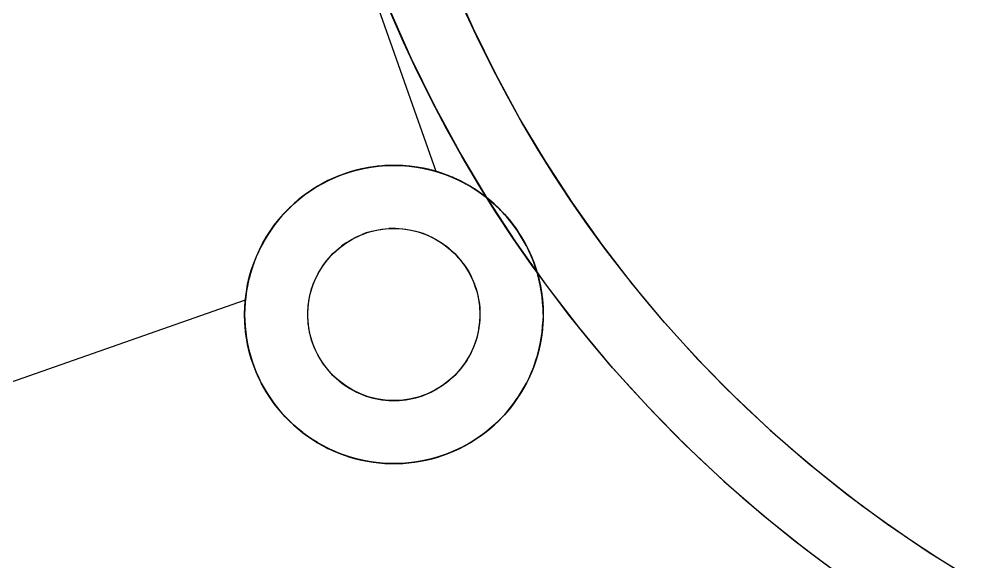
# Model space of a CAD drawing. Header units: millimetres. Extents: x -66 to 216, y -204 to 56.
# Drawn here: x -41.76 to -16.46, y -27.91 to -13.73 of the extents above; entities that cross this region are included whole.
import ezdxf

# ---------------------------------------------------------------- set-up
doc = ezdxf.new("R2010")
doc.units = ezdxf.units.MM
doc.layers.add('TOP_XY', color=7, linetype='Continuous')

msp = doc.modelspace()

# ---------------------------------------------------------------- linework, layer by layer
for centre, radius in [((0, 0), 34.8), ((0, 0), 33), ((-31.975, -21.445), 3.9), ((-31.975, -21.445), 2.25)]:
    msp.add_circle(centre, radius)
at = {"layer": 'TOP_XY'}
for p, q in [((-34.025, -8.741), (-30.881, -17.701)), ((-29.893, -13.979), (-30.425, -12.78)), ((-31.523, -14.742), (-32.084, -13.477)), ((-29.313, -15.157), (-29.893, -13.979)), ((-30.912, -15.984), (-31.523, -14.742)), ((-28.688, -16.31), (-29.313, -15.157)), ((-30.252, -17.2), (-30.912, -15.984)), ((-28.016, -17.438), (-28.688, -16.31)), ((-29.545, -18.389), (-30.252, -17.2)), ((-27.301, -18.538), (-28.016, -17.438)), ((-32.972, -17.674), (-33.121, -17.717)), ((-32.993, -17.68), (-33.109, -17.713)), ((-32.876, -17.65), (-32.993, -17.68)), ((-32.972, -17.674), (-32.993, -17.68)), ((-32.821, -17.637), (-32.972, -17.674)), ((-32.876, -17.65), (-32.972, -17.674)), ((-32.758, -17.624), (-32.876, -17.65)), ((-32.821, -17.637), (-32.876, -17.65)), ((-32.669, -17.607), (-32.821, -17.637)), ((-32.758, -17.624), (-32.821, -17.637)), ((-32.639, -17.602), (-32.758, -17.624)), ((-32.669, -17.607), (-32.758, -17.624)), ((-32.516, -17.582), (-32.669, -17.607)), ((-32.639, -17.602), (-32.669, -17.607)), ((-32.52, -17.583), (-32.639, -17.602)), ((-32.4, -17.568), (-32.52, -17.583)), ((-32.362, -17.564), (-32.516, -17.582)), ((-32.4, -17.568), (-32.516, -17.582)), ((-32.28, -17.557), (-32.4, -17.568)), ((-32.362, -17.564), (-32.4, -17.568)), ((-32.207, -17.552), (-32.362, -17.564)), ((-32.28, -17.557), (-32.362, -17.564)), ((-32.159, -17.549), (-32.28, -17.557)), ((-32.207, -17.552), (-32.28, -17.557)), ((-32.052, -17.545), (-32.207, -17.552)), ((-32.159, -17.549), (-32.207, -17.552)), ((-32.052, -17.545), (-32.159, -17.549)), ((-32.039, -17.545), (-32.159, -17.549)), ((-31.897, -17.545), (-32.052, -17.545)), ((-32.052, -17.545), (-32.039, -17.545)), ((-31.918, -17.545), (-32.039, -17.545)), ((-31.797, -17.549), (-31.918, -17.545)), ((-31.897, -17.545), (-31.918, -17.545)), ((-31.742, -17.552), (-31.897, -17.545)), ((-31.797, -17.549), (-31.897, -17.545)), ((-31.677, -17.556), (-31.797, -17.549)), ((-31.742, -17.552), (-31.797, -17.549)), ((-31.588, -17.564), (-31.742, -17.552)), ((-31.677, -17.556), (-31.742, -17.552)), ((-31.556, -17.567), (-31.677, -17.556)), ((-31.588, -17.564), (-31.677, -17.556)), ((-31.434, -17.582), (-31.588, -17.564)), ((-31.556, -17.567), (-31.588, -17.564)), ((-31.437, -17.582), (-31.556, -17.567)), ((-31.317, -17.6), (-31.437, -17.582)), ((-31.28, -17.607), (-31.434, -17.582)), ((-31.317, -17.6), (-31.434, -17.582)), ((-31.199, -17.623), (-31.317, -17.6)), ((-31.28, -17.607), (-31.317, -17.6)), ((-31.128, -17.637), (-31.28, -17.607)), ((-31.199, -17.623), (-31.28, -17.607)), ((-31.081, -17.648), (-31.199, -17.623)), ((-31.128, -17.637), (-31.199, -17.623)), ((-30.978, -17.674), (-31.128, -17.637)), ((-31.081, -17.648), (-31.128, -17.637)), ((-30.98, -17.673), (-31.081, -17.648)), ((-30.881, -17.701), (-30.98, -17.673)), ((-30.881, -17.701), (-30.978, -17.674)), ((-30.829, -17.717), (-30.978, -17.674)), ((-30.881, -17.701), (-30.881, -17.701)), ((-30.88, -17.701), (-30.881, -17.701)), ((-30.879, -17.702), (-30.88, -17.701)), ((-30.876, -17.702), (-30.879, -17.702)), ((-30.873, -17.703), (-30.876, -17.702)), ((-30.869, -17.705), (-30.873, -17.703)), ((-30.864, -17.706), (-30.869, -17.705)), ((-30.859, -17.708), (-30.864, -17.706)), ((-30.852, -17.71), (-30.859, -17.708)), ((-30.845, -17.712), (-30.852, -17.71)), ((-33.697, -17.945), (-33.834, -18.017)), ((-33.671, -17.933), (-33.779, -17.987)), ((-33.697, -17.945), (-33.779, -17.987)), ((-33.556, -17.88), (-33.697, -17.945)), ((-33.671, -17.933), (-33.697, -17.945)), ((-33.561, -17.882), (-33.671, -17.933)), ((-33.45, -17.834), (-33.561, -17.882)), ((-33.413, -17.82), (-33.556, -17.88)), ((-33.45, -17.834), (-33.556, -17.88)), ((-33.338, -17.791), (-33.45, -17.834)), ((-33.413, -17.82), (-33.45, -17.834)), ((-33.268, -17.765), (-33.413, -17.82)), ((-33.338, -17.791), (-33.413, -17.82)), ((-33.224, -17.75), (-33.338, -17.791)), ((-33.268, -17.765), (-33.338, -17.791)), ((-33.121, -17.717), (-33.268, -17.765)), ((-33.224, -17.75), (-33.268, -17.765)), ((-33.109, -17.713), (-33.224, -17.75)), ((-33.121, -17.717), (-33.224, -17.75)), ((-33.121, -17.717), (-33.109, -17.713)), ((-30.836, -17.714), (-30.845, -17.712)), ((-30.827, -17.717), (-30.836, -17.714)), ((-30.681, -17.765), (-30.829, -17.717)), ((-30.818, -17.72), (-30.827, -17.717)), ((-30.807, -17.723), (-30.818, -17.72)), ((-30.796, -17.727), (-30.807, -17.723)), ((-30.783, -17.731), (-30.796, -17.727)), ((-30.77, -17.735), (-30.783, -17.731)), ((-30.757, -17.74), (-30.77, -17.735)), ((-30.742, -17.744), (-30.757, -17.74)), ((-30.727, -17.749), (-30.742, -17.744)), ((-30.711, -17.755), (-30.727, -17.749)), ((-30.695, -17.761), (-30.711, -17.755)), ((-30.681, -17.765), (-30.695, -17.761)), ((-30.676, -17.767), (-30.695, -17.761)), ((-30.536, -17.82), (-30.681, -17.765)), ((-30.654, -17.775), (-30.676, -17.767)), ((-30.631, -17.784), (-30.654, -17.775)), ((-30.607, -17.792), (-30.631, -17.784)), ((-30.582, -17.802), (-30.607, -17.792)), ((-30.556, -17.812), (-30.582, -17.802)), ((-30.536, -17.82), (-30.556, -17.812)), ((-30.53, -17.822), (-30.556, -17.812)), ((-30.393, -17.88), (-30.536, -17.82)), ((-30.536, -17.82), (-30.53, -17.822)), ((-30.53, -17.822), (-30.502, -17.833)), ((-30.475, -17.845), (-30.502, -17.833)), ((-30.446, -17.856), (-30.475, -17.845)), ((-30.414, -17.87), (-30.446, -17.856)), ((-30.393, -17.88), (-30.414, -17.87)), ((-30.377, -17.887), (-30.414, -17.87)), ((-30.253, -17.945), (-30.393, -17.88)), ((-30.393, -17.88), (-30.377, -17.887)), ((-30.34, -17.904), (-30.377, -17.887)), ((-30.302, -17.922), (-30.34, -17.904)), ((-30.263, -17.94), (-30.302, -17.922)), ((-30.253, -17.945), (-30.263, -17.94)), ((-30.224, -17.959), (-30.263, -17.94)), ((-30.115, -18.017), (-30.253, -17.945)), ((-30.253, -17.945), (-30.224, -17.959)), ((-30.181, -17.982), (-30.224, -17.959)), ((-34.101, -18.175), (-34.229, -18.262)), ((-34.092, -18.169), (-34.192, -18.236)), ((-34.101, -18.175), (-34.192, -18.236)), ((-33.969, -18.093), (-34.101, -18.175)), ((-34.101, -18.175), (-34.092, -18.169)), ((-33.989, -18.105), (-34.092, -18.169)), ((-33.885, -18.044), (-33.989, -18.105)), ((-33.969, -18.093), (-33.989, -18.105)), ((-33.834, -18.017), (-33.969, -18.093)), ((-33.885, -18.044), (-33.969, -18.093)), ((-33.779, -17.987), (-33.885, -18.044)), ((-33.834, -18.017), (-33.885, -18.044)), ((-33.779, -17.987), (-33.834, -18.017)), ((-30.132, -18.007), (-30.181, -17.982)), ((-30.115, -18.017), (-30.132, -18.007)), ((-30.083, -18.034), (-30.132, -18.007)), ((-29.98, -18.093), (-30.115, -18.017)), ((-30.115, -18.017), (-30.083, -18.034)), ((-30.035, -18.061), (-30.083, -18.034)), ((-29.986, -18.09), (-30.035, -18.061)), ((-29.932, -18.122), (-29.986, -18.09)), ((-29.98, -18.093), (-29.986, -18.09)), ((-29.848, -18.175), (-29.98, -18.093)), ((-29.932, -18.122), (-29.98, -18.093)), ((-29.872, -18.16), (-29.932, -18.122)), ((-29.747, -18.243), (-29.872, -18.16)), ((-29.872, -18.16), (-29.848, -18.175)), ((-29.747, -18.243), (-29.848, -18.175)), ((-29.72, -18.262), (-29.848, -18.175)), ((-34.475, -18.451), (-34.592, -18.553)), ((-34.48, -18.456), (-34.571, -18.535)), ((-34.386, -18.38), (-34.48, -18.456)), ((-34.354, -18.354), (-34.475, -18.451)), ((-34.386, -18.38), (-34.475, -18.451)), ((-34.29, -18.306), (-34.386, -18.38)), ((-34.354, -18.354), (-34.386, -18.38)), ((-34.229, -18.262), (-34.354, -18.354)), ((-34.29, -18.306), (-34.354, -18.354)), ((-34.192, -18.236), (-34.29, -18.306)), ((-34.229, -18.262), (-34.29, -18.306)), ((-34.192, -18.236), (-34.229, -18.262)), ((-29.747, -18.243), (-29.626, -18.331)), ((-29.747, -18.243), (-29.72, -18.262)), ((-29.626, -18.331), (-29.72, -18.262)), ((-29.595, -18.354), (-29.72, -18.262)), ((-29.626, -18.331), (-29.508, -18.424)), ((-29.626, -18.331), (-29.595, -18.354)), ((-29.508, -18.424), (-29.595, -18.354)), ((-29.474, -18.451), (-29.595, -18.354)), ((-28.79, -19.549), (-29.545, -18.389)), ((-29.508, -18.424), (-29.393, -18.521)), ((-29.508, -18.424), (-29.474, -18.451)), ((-29.393, -18.521), (-29.474, -18.451)), ((-29.357, -18.553), (-29.474, -18.451)), ((-34.747, -18.701), (-34.83, -18.788)), ((-34.705, -18.66), (-34.813, -18.77)), ((-34.747, -18.701), (-34.813, -18.77)), ((-34.66, -18.617), (-34.747, -18.701)), ((-34.705, -18.66), (-34.747, -18.701)), ((-34.592, -18.553), (-34.705, -18.66)), ((-34.66, -18.617), (-34.705, -18.66)), ((-34.571, -18.535), (-34.66, -18.617)), ((-34.592, -18.553), (-34.66, -18.617)), ((-34.571, -18.535), (-34.592, -18.553)), ((-29.393, -18.521), (-29.282, -18.623)), ((-29.393, -18.521), (-29.357, -18.553)), ((-29.282, -18.623), (-29.357, -18.553)), ((-29.245, -18.66), (-29.357, -18.553)), ((-29.282, -18.623), (-29.176, -18.729)), ((-29.282, -18.623), (-29.245, -18.66)), ((-29.176, -18.729), (-29.245, -18.66)), ((-29.136, -18.77), (-29.245, -18.66)), ((-26.542, -19.609), (-27.301, -18.538)), ((-34.989, -18.97), (-35.064, -19.065)), ((-34.917, -18.885), (-35.017, -19.004)), ((-34.989, -18.97), (-35.017, -19.004)), ((-34.911, -18.878), (-34.989, -18.97)), ((-34.917, -18.885), (-34.989, -18.97)), ((-34.813, -18.77), (-34.917, -18.885)), ((-34.917, -18.885), (-34.911, -18.878)), ((-34.83, -18.788), (-34.911, -18.878)), ((-34.813, -18.77), (-34.83, -18.788)), ((-29.176, -18.729), (-29.073, -18.838)), ((-29.176, -18.729), (-29.136, -18.77)), ((-29.073, -18.838), (-29.136, -18.77)), ((-29.032, -18.885), (-29.136, -18.77)), ((-28.975, -18.952), (-29.073, -18.838)), ((-29.073, -18.838), (-29.032, -18.885)), ((-28.975, -18.952), (-29.032, -18.885)), ((-28.932, -19.004), (-29.032, -18.885)), ((-28.975, -18.952), (-28.881, -19.069)), ((-28.975, -18.952), (-28.932, -19.004)), ((-35.136, -19.161), (-35.206, -19.26)), ((-35.112, -19.127), (-35.201, -19.254)), ((-35.136, -19.161), (-35.201, -19.254)), ((-35.064, -19.065), (-35.136, -19.161)), ((-35.112, -19.127), (-35.136, -19.161)), ((-35.017, -19.004), (-35.112, -19.127)), ((-35.064, -19.065), (-35.112, -19.127)), ((-35.017, -19.004), (-35.064, -19.065)), ((-32.375, -19.231), (-32.287, -19.216)), ((-32.287, -19.216), (-32.198, -19.206)), ((-32.198, -19.206), (-32.109, -19.199)), ((-32.019, -19.195), (-32.109, -19.199)), ((-31.93, -19.195), (-32.019, -19.195)), ((-31.93, -19.195), (-31.841, -19.199)), ((-31.841, -19.199), (-31.751, -19.206)), ((-31.751, -19.206), (-31.663, -19.216)), ((-31.663, -19.216), (-31.574, -19.231)), ((-28.881, -19.069), (-28.932, -19.004)), ((-28.838, -19.127), (-28.932, -19.004)), ((-28.881, -19.069), (-28.792, -19.19)), ((-28.881, -19.069), (-28.838, -19.127)), ((-28.792, -19.19), (-28.838, -19.127)), ((-28.748, -19.254), (-28.838, -19.127)), ((-28.792, -19.19), (-28.708, -19.315)), ((-28.792, -19.19), (-28.748, -19.254)), ((-35.335, -19.464), (-35.394, -19.569)), ((-35.286, -19.384), (-35.365, -19.517)), ((-35.335, -19.464), (-35.365, -19.517)), ((-35.272, -19.361), (-35.335, -19.464)), ((-35.286, -19.384), (-35.335, -19.464)), ((-35.201, -19.254), (-35.286, -19.384)), ((-35.272, -19.361), (-35.286, -19.384)), ((-35.206, -19.26), (-35.272, -19.361)), ((-35.201, -19.254), (-35.206, -19.26)), ((-33.125, -19.511), (-33.048, -19.467)), ((-33.048, -19.467), (-32.968, -19.426)), ((-32.968, -19.426), (-32.887, -19.388)), ((-32.887, -19.388), (-32.805, -19.353)), ((-32.721, -19.322), (-32.805, -19.353)), ((-32.636, -19.294), (-32.721, -19.322)), ((-32.636, -19.294), (-32.55, -19.269)), ((-32.55, -19.269), (-32.463, -19.248)), ((-32.463, -19.248), (-32.375, -19.231)), ((-31.574, -19.231), (-31.486, -19.248)), ((-31.486, -19.248), (-31.4, -19.269)), ((-31.4, -19.269), (-31.314, -19.294)), ((-31.314, -19.294), (-31.229, -19.322)), ((-31.145, -19.353), (-31.229, -19.322)), ((-31.062, -19.388), (-31.145, -19.353)), ((-31.062, -19.388), (-30.981, -19.426)), ((-30.981, -19.426), (-30.902, -19.467)), ((-30.902, -19.467), (-30.824, -19.511)), ((-28.708, -19.315), (-28.748, -19.254)), ((-28.664, -19.384), (-28.748, -19.254)), ((-28.708, -19.315), (-28.628, -19.442)), ((-28.708, -19.315), (-28.664, -19.384)), ((-28.628, -19.442), (-28.664, -19.384)), ((-28.584, -19.517), (-28.664, -19.384)), ((-28.628, -19.442), (-28.553, -19.572)), ((-28.628, -19.442), (-28.584, -19.517)), ((-35.439, -19.653), (-35.507, -19.792)), ((-35.451, -19.676), (-35.504, -19.785)), ((-35.394, -19.569), (-35.451, -19.676)), ((-35.439, -19.653), (-35.451, -19.676)), ((-35.365, -19.517), (-35.439, -19.653)), ((-35.394, -19.569), (-35.439, -19.653)), ((-35.365, -19.517), (-35.394, -19.569)), ((-33.485, -19.777), (-33.417, -19.718)), ((-33.417, -19.718), (-33.347, -19.662)), ((-33.275, -19.609), (-33.347, -19.662)), ((-33.201, -19.558), (-33.275, -19.609)), ((-33.201, -19.558), (-33.125, -19.511)), ((-30.824, -19.511), (-30.748, -19.558)), ((-30.748, -19.558), (-30.674, -19.609)), ((-30.674, -19.609), (-30.602, -19.662)), ((-30.602, -19.662), (-30.532, -19.718)), ((-30.532, -19.718), (-30.465, -19.777)), ((-27.99, -20.678), (-28.79, -19.549)), ((-28.553, -19.572), (-28.584, -19.517)), ((-28.51, -19.653), (-28.584, -19.517)), ((-28.553, -19.572), (-28.484, -19.705)), ((-28.553, -19.572), (-28.51, -19.653)), ((-28.484, -19.705), (-28.51, -19.653)), ((-28.442, -19.792), (-28.51, -19.653)), ((-28.42, -19.841), (-28.484, -19.705)), ((-28.484, -19.705), (-28.442, -19.792)), ((-25.742, -20.648), (-26.542, -19.609)), ((-35.57, -19.934), (-35.628, -20.078)), ((-35.554, -19.895), (-35.6, -20.006)), ((-35.57, -19.934), (-35.6, -20.006)), ((-35.507, -19.792), (-35.57, -19.934)), ((-35.554, -19.895), (-35.57, -19.934)), ((-35.504, -19.785), (-35.554, -19.895)), ((-35.507, -19.792), (-35.554, -19.895)), ((-35.507, -19.792), (-35.504, -19.785)), ((-33.73, -20.037), (-33.672, -19.968)), ((-33.672, -19.968), (-33.612, -19.902)), ((-33.612, -19.902), (-33.55, -19.838)), ((-33.55, -19.838), (-33.485, -19.777)), ((-30.465, -19.777), (-30.4, -19.838)), ((-30.337, -19.902), (-30.4, -19.838)), ((-30.277, -19.968), (-30.337, -19.902)), ((-30.22, -20.037), (-30.277, -19.968)), ((-28.42, -19.841), (-28.442, -19.792)), ((-28.379, -19.934), (-28.442, -19.792)), ((-28.42, -19.841), (-28.36, -19.979)), ((-28.42, -19.841), (-28.379, -19.934)), ((-28.36, -19.979), (-28.379, -19.934)), ((-28.322, -20.078), (-28.379, -19.934)), ((-28.36, -19.979), (-28.307, -20.12)), ((-28.36, -19.979), (-28.322, -20.078)), ((-35.679, -20.225), (-35.725, -20.373)), ((-35.682, -20.233), (-35.718, -20.349)), ((-35.643, -20.119), (-35.682, -20.233)), ((-35.679, -20.225), (-35.682, -20.233)), ((-35.628, -20.078), (-35.679, -20.225)), ((-35.643, -20.119), (-35.679, -20.225)), ((-35.6, -20.006), (-35.643, -20.119)), ((-35.628, -20.078), (-35.643, -20.119)), ((-35.6, -20.006), (-35.628, -20.078)), ((-33.885, -20.256), (-33.836, -20.181)), ((-33.836, -20.181), (-33.784, -20.108)), ((-33.784, -20.108), (-33.73, -20.037)), ((-30.165, -20.108), (-30.22, -20.037)), ((-30.165, -20.108), (-30.113, -20.181)), ((-30.113, -20.181), (-30.064, -20.256)), ((-28.307, -20.12), (-28.322, -20.078)), ((-28.27, -20.225), (-28.322, -20.078)), ((-28.307, -20.12), (-28.258, -20.262)), ((-28.307, -20.12), (-28.27, -20.225)), ((-28.258, -20.262), (-28.27, -20.225)), ((-28.225, -20.373), (-28.27, -20.225)), ((-35.75, -20.465), (-35.778, -20.583)), ((-35.725, -20.373), (-35.764, -20.523)), ((-35.75, -20.465), (-35.764, -20.523)), ((-35.718, -20.349), (-35.75, -20.465)), ((-35.725, -20.373), (-35.75, -20.465)), ((-35.718, -20.349), (-35.725, -20.373)), ((-34.049, -20.573), (-34.013, -20.491)), ((-34.013, -20.491), (-33.973, -20.411)), ((-33.973, -20.411), (-33.931, -20.333)), ((-33.931, -20.333), (-33.885, -20.256)), ((-30.064, -20.256), (-30.019, -20.333)), ((-30.019, -20.333), (-29.976, -20.411)), ((-29.976, -20.411), (-29.937, -20.491)), ((-29.937, -20.491), (-29.9, -20.573)), ((-28.258, -20.262), (-28.216, -20.406)), ((-28.258, -20.262), (-28.225, -20.373)), ((-28.216, -20.406), (-28.225, -20.373)), ((-28.185, -20.523), (-28.225, -20.373)), ((-28.216, -20.406), (-28.178, -20.551)), ((-28.216, -20.406), (-28.185, -20.523)), ((-35.798, -20.674), (-35.825, -20.827)), ((-35.803, -20.701), (-35.824, -20.82)), ((-35.778, -20.583), (-35.803, -20.701)), ((-35.798, -20.674), (-35.803, -20.701)), ((-35.764, -20.523), (-35.798, -20.674)), ((-35.778, -20.583), (-35.798, -20.674)), ((-35.764, -20.523), (-35.778, -20.583)), ((-34.138, -20.826), (-34.112, -20.741)), ((-34.112, -20.741), (-34.082, -20.656)), ((-34.082, -20.656), (-34.049, -20.573)), ((-29.9, -20.573), (-29.867, -20.656)), ((-29.838, -20.741), (-29.867, -20.656)), ((-29.811, -20.826), (-29.838, -20.741)), ((-28.178, -20.551), (-28.185, -20.523)), ((-28.152, -20.674), (-28.185, -20.523)), ((-28.178, -20.551), (-28.147, -20.698)), ((-28.178, -20.551), (-28.152, -20.674)), ((-28.147, -20.698), (-28.152, -20.674)), ((-28.124, -20.827), (-28.152, -20.674)), ((-28.121, -20.846), (-28.147, -20.698)), ((-28.147, -20.698), (-28.124, -20.827)), ((-27.146, -21.775), (-27.99, -20.678)), ((-24.901, -21.655), (-25.742, -20.648)), ((-35.847, -20.98), (-35.862, -21.135)), ((-35.856, -21.059), (-35.842, -20.939)), ((-35.856, -21.059), (-35.847, -20.98)), ((-35.825, -20.827), (-35.847, -20.98)), ((-35.842, -20.939), (-35.847, -20.98)), ((-35.824, -20.82), (-35.842, -20.939)), ((-35.825, -20.827), (-35.842, -20.939)), ((-34.18, -21), (-34.161, -20.913)), ((-34.161, -20.913), (-34.138, -20.826)), ((-29.811, -20.826), (-29.788, -20.913)), ((-29.788, -20.913), (-29.769, -21)), ((-28.121, -20.846), (-28.124, -20.827)), ((-28.102, -20.98), (-28.124, -20.827)), ((-28.121, -20.846), (-28.101, -20.995)), ((-28.121, -20.846), (-28.102, -20.98)), ((-28.101, -20.995), (-28.102, -20.98)), ((-28.087, -21.135), (-28.102, -20.98)), ((-28.101, -20.995), (-28.086, -21.144)), ((-28.101, -20.995), (-28.087, -21.135)), ((-54.351, -27.549), (-35.856, -21.059)), ((-35.862, -21.135), (-35.872, -21.29)), ((-35.87, -21.244), (-35.869, -21.227)), ((-35.87, -21.263), (-35.87, -21.244)), ((-35.869, -21.227), (-35.868, -21.211)), ((-35.868, -21.211), (-35.867, -21.195)), ((-35.867, -21.195), (-35.866, -21.18)), ((-35.866, -21.18), (-35.865, -21.166)), ((-35.865, -21.166), (-35.864, -21.153)), ((-35.864, -21.153), (-35.863, -21.141)), ((-35.863, -21.141), (-35.862, -21.129)), ((-35.862, -21.129), (-35.861, -21.118)), ((-35.861, -21.118), (-35.86, -21.109)), ((-35.86, -21.109), (-35.859, -21.1)), ((-35.859, -21.092), (-35.858, -21.084)), ((-35.859, -21.1), (-35.859, -21.092)), ((-35.858, -21.084), (-35.857, -21.078)), ((-35.857, -21.073), (-35.856, -21.068)), ((-35.857, -21.078), (-35.857, -21.073)), ((-35.856, -21.06), (-35.856, -21.059)), ((-35.856, -21.059), (-35.856, -21.059)), ((-35.856, -21.062), (-35.856, -21.06)), ((-35.856, -21.065), (-35.856, -21.062)), ((-35.856, -21.068), (-35.856, -21.065)), ((-34.218, -21.266), (-34.209, -21.177)), ((-34.209, -21.177), (-34.196, -21.088)), ((-34.196, -21.088), (-34.18, -21)), ((-29.769, -21), (-29.753, -21.088)), ((-29.753, -21.088), (-29.741, -21.177)), ((-29.741, -21.177), (-29.732, -21.266)), ((-28.086, -21.144), (-28.087, -21.135)), ((-28.078, -21.29), (-28.087, -21.135)), ((-28.086, -21.144), (-28.078, -21.294)), ((-28.086, -21.144), (-28.078, -21.29)), ((-35.872, -21.29), (-35.875, -21.445)), ((-35.875, -21.409), (-35.874, -21.386)), ((-35.875, -21.432), (-35.875, -21.409)), ((-35.875, -21.456), (-35.875, -21.432)), ((-35.875, -21.432), (-35.875, -21.445)), ((-35.875, -21.456), (-35.875, -21.445)), ((-35.875, -21.445), (-35.872, -21.6)), ((-35.875, -21.481), (-35.875, -21.456)), ((-35.874, -21.506), (-35.875, -21.481)), ((-35.874, -21.364), (-35.873, -21.342)), ((-35.874, -21.386), (-35.874, -21.364)), ((-35.873, -21.321), (-35.872, -21.301)), ((-35.873, -21.342), (-35.873, -21.321)), ((-35.872, -21.301), (-35.871, -21.281)), ((-35.872, -21.301), (-35.872, -21.29)), ((-35.871, -21.281), (-35.87, -21.263)), ((-34.225, -21.445), (-34.223, -21.355)), ((-34.223, -21.534), (-34.225, -21.445)), ((-34.223, -21.355), (-34.218, -21.266)), ((-29.732, -21.266), (-29.726, -21.355)), ((-29.726, -21.355), (-29.725, -21.445)), ((-29.725, -21.445), (-29.726, -21.534)), ((-28.078, -21.294), (-28.078, -21.29)), ((-28.075, -21.445), (-28.078, -21.29)), ((-28.078, -21.294), (-28.075, -21.445)), ((-28.075, -21.445), (-28.078, -21.6)), ((-28.075, -21.445), (-28.078, -21.6)), ((-35.874, -21.532), (-35.874, -21.506)), ((-35.873, -21.558), (-35.874, -21.532)), ((-35.872, -21.585), (-35.873, -21.558)), ((-35.871, -21.612), (-35.872, -21.585)), ((-35.872, -21.585), (-35.872, -21.6)), ((-35.871, -21.612), (-35.872, -21.6)), ((-35.872, -21.6), (-35.862, -21.754)), ((-35.87, -21.64), (-35.871, -21.612)), ((-35.868, -21.668), (-35.87, -21.64)), ((-35.867, -21.697), (-35.868, -21.668)), ((-35.865, -21.726), (-35.867, -21.697)), ((-35.862, -21.755), (-35.865, -21.726)), ((-35.862, -21.754), (-35.847, -21.909)), ((-35.86, -21.784), (-35.862, -21.755)), ((-34.218, -21.623), (-34.223, -21.534)), ((-34.209, -21.712), (-34.218, -21.623)), ((-34.196, -21.801), (-34.209, -21.712)), ((-29.753, -21.801), (-29.741, -21.712)), ((-29.741, -21.712), (-29.732, -21.623)), ((-29.726, -21.534), (-29.732, -21.623)), ((-28.102, -21.909), (-28.087, -21.754)), ((-28.102, -21.909), (-28.087, -21.755)), ((-28.078, -21.6), (-28.087, -21.755)), ((-28.087, -21.754), (-28.078, -21.6)), ((-24.02, -22.628), (-24.901, -21.655)), ((-35.857, -21.814), (-35.86, -21.784)), ((-35.854, -21.844), (-35.857, -21.814)), ((-35.851, -21.874), (-35.854, -21.844)), ((-35.848, -21.904), (-35.851, -21.874)), ((-35.826, -22.058), (-35.848, -21.904)), ((-35.848, -21.904), (-35.847, -21.909)), ((-35.826, -22.058), (-35.847, -21.909)), ((-35.847, -21.909), (-35.825, -22.062)), ((-34.18, -21.889), (-34.196, -21.801)), ((-34.161, -21.976), (-34.18, -21.889)), ((-34.138, -22.063), (-34.161, -21.976)), ((-29.788, -21.976), (-29.811, -22.063)), ((-29.769, -21.889), (-29.788, -21.976)), ((-29.753, -21.801), (-29.769, -21.889)), ((-28.102, -21.909), (-28.124, -22.063)), ((-28.124, -22.062), (-28.102, -21.909)), ((-26.259, -22.837), (-27.146, -21.775)), ((-35.799, -22.21), (-35.826, -22.058)), ((-35.826, -22.058), (-35.825, -22.062)), ((-35.799, -22.21), (-35.825, -22.062)), ((-35.825, -22.062), (-35.798, -22.215)), ((-35.765, -22.362), (-35.799, -22.21)), ((-35.799, -22.21), (-35.798, -22.215)), ((-35.765, -22.362), (-35.798, -22.215)), ((-35.798, -22.215), (-35.764, -22.366)), ((-34.112, -22.148), (-34.138, -22.063)), ((-34.082, -22.233), (-34.112, -22.148)), ((-34.049, -22.316), (-34.082, -22.233)), ((-29.867, -22.233), (-29.9, -22.316)), ((-29.838, -22.148), (-29.867, -22.233)), ((-29.811, -22.063), (-29.838, -22.148)), ((-28.152, -22.215), (-28.185, -22.367)), ((-28.185, -22.366), (-28.152, -22.215)), ((-28.152, -22.215), (-28.124, -22.062)), ((-28.124, -22.063), (-28.152, -22.215)), ((-35.726, -22.512), (-35.765, -22.362)), ((-35.765, -22.362), (-35.764, -22.366)), ((-35.726, -22.512), (-35.764, -22.366)), ((-35.764, -22.366), (-35.725, -22.516)), ((-35.68, -22.66), (-35.726, -22.512)), ((-35.726, -22.512), (-35.725, -22.516)), ((-35.68, -22.66), (-35.725, -22.516)), ((-35.725, -22.516), (-35.679, -22.664)), ((-34.013, -22.398), (-34.049, -22.316)), ((-33.973, -22.478), (-34.013, -22.398)), ((-33.931, -22.557), (-33.973, -22.478)), ((-30.019, -22.557), (-29.976, -22.478)), ((-29.937, -22.398), (-29.976, -22.478)), ((-29.9, -22.316), (-29.937, -22.398)), ((-28.225, -22.517), (-28.271, -22.665)), ((-28.27, -22.664), (-28.225, -22.516)), ((-28.225, -22.516), (-28.185, -22.366)), ((-28.185, -22.367), (-28.225, -22.517)), ((-35.629, -22.807), (-35.68, -22.66)), ((-35.68, -22.66), (-35.679, -22.664)), ((-35.629, -22.807), (-35.679, -22.664)), ((-35.679, -22.664), (-35.628, -22.811)), ((-33.885, -22.634), (-33.931, -22.557)), ((-33.836, -22.709), (-33.885, -22.634)), ((-33.784, -22.782), (-33.836, -22.709)), ((-30.113, -22.709), (-30.165, -22.782)), ((-30.064, -22.634), (-30.113, -22.709)), ((-30.064, -22.634), (-30.019, -22.557)), ((-28.322, -22.811), (-28.27, -22.664)), ((-28.322, -22.811), (-28.271, -22.665)), ((-23.101, -23.565), (-24.02, -22.628)), ((-35.572, -22.951), (-35.629, -22.807)), ((-35.629, -22.807), (-35.628, -22.811)), ((-35.572, -22.951), (-35.628, -22.811)), ((-35.628, -22.811), (-35.57, -22.955)), ((-35.509, -23.093), (-35.572, -22.951)), ((-35.572, -22.951), (-35.57, -22.955)), ((-35.509, -23.093), (-35.57, -22.955)), ((-35.57, -22.955), (-35.507, -23.097)), ((-33.73, -22.852), (-33.784, -22.782)), ((-33.672, -22.921), (-33.73, -22.852)), ((-33.612, -22.987), (-33.672, -22.921)), ((-33.612, -22.987), (-33.55, -23.051)), ((-30.337, -22.987), (-30.4, -23.051)), ((-30.277, -22.921), (-30.337, -22.987)), ((-30.22, -22.852), (-30.277, -22.921)), ((-30.165, -22.782), (-30.22, -22.852)), ((-28.442, -23.097), (-28.379, -22.955)), ((-28.379, -22.956), (-28.442, -23.097)), ((-28.322, -22.811), (-28.379, -22.956)), ((-28.379, -22.955), (-28.322, -22.811)), ((-25.33, -23.863), (-26.259, -22.837)), ((-35.441, -23.232), (-35.509, -23.093)), ((-35.509, -23.093), (-35.507, -23.097)), ((-35.441, -23.232), (-35.507, -23.097)), ((-35.507, -23.097), (-35.439, -23.236)), ((-35.367, -23.369), (-35.441, -23.232)), ((-35.441, -23.232), (-35.439, -23.236)), ((-35.367, -23.369), (-35.439, -23.236)), ((-35.439, -23.236), (-35.365, -23.372)), ((-33.55, -23.051), (-33.485, -23.113)), ((-33.485, -23.113), (-33.417, -23.171)), ((-33.417, -23.171), (-33.347, -23.227)), ((-33.347, -23.227), (-33.275, -23.281)), ((-30.602, -23.227), (-30.674, -23.281)), ((-30.532, -23.171), (-30.602, -23.227)), ((-30.532, -23.171), (-30.465, -23.113)), ((-30.465, -23.113), (-30.4, -23.051)), ((-28.511, -23.237), (-28.585, -23.373)), ((-28.584, -23.372), (-28.51, -23.236)), ((-28.442, -23.097), (-28.511, -23.237)), ((-28.51, -23.236), (-28.442, -23.097)), ((-35.288, -23.502), (-35.367, -23.369)), ((-35.367, -23.369), (-35.365, -23.372)), ((-35.288, -23.502), (-35.365, -23.372)), ((-35.365, -23.372), (-35.286, -23.505)), ((-35.203, -23.632), (-35.288, -23.502)), ((-35.288, -23.502), (-35.286, -23.505)), ((-35.203, -23.632), (-35.286, -23.505)), ((-35.286, -23.505), (-35.201, -23.635)), ((-33.275, -23.281), (-33.201, -23.331)), ((-33.201, -23.331), (-33.125, -23.378)), ((-33.125, -23.378), (-33.048, -23.422)), ((-33.048, -23.422), (-32.968, -23.463)), ((-32.968, -23.463), (-32.887, -23.501)), ((-32.887, -23.501), (-32.805, -23.536)), ((-31.145, -23.536), (-31.062, -23.501)), ((-31.062, -23.501), (-30.981, -23.463)), ((-30.981, -23.463), (-30.902, -23.422)), ((-30.902, -23.422), (-30.824, -23.378)), ((-30.748, -23.331), (-30.824, -23.378)), ((-30.674, -23.281), (-30.748, -23.331)), ((-28.664, -23.506), (-28.749, -23.636)), ((-28.748, -23.635), (-28.664, -23.505)), ((-28.664, -23.505), (-28.584, -23.372)), ((-28.664, -23.506), (-28.585, -23.373)), ((-35.114, -23.759), (-35.203, -23.632)), ((-35.203, -23.632), (-35.201, -23.635)), ((-35.114, -23.759), (-35.201, -23.635)), ((-35.201, -23.635), (-35.112, -23.762)), ((-35.019, -23.882), (-35.114, -23.759)), ((-35.114, -23.759), (-35.112, -23.762)), ((-35.019, -23.882), (-35.112, -23.762)), ((-35.112, -23.762), (-35.017, -23.885)), ((-32.805, -23.536), (-32.721, -23.567)), ((-32.721, -23.567), (-32.636, -23.595)), ((-32.636, -23.595), (-32.55, -23.62)), ((-32.55, -23.62), (-32.463, -23.641)), ((-32.463, -23.641), (-32.375, -23.659)), ((-32.375, -23.659), (-32.287, -23.673)), ((-32.287, -23.673), (-32.198, -23.683)), ((-32.198, -23.683), (-32.109, -23.691)), ((-32.109, -23.691), (-32.019, -23.694)), ((-32.019, -23.694), (-31.93, -23.694)), ((-31.93, -23.694), (-31.841, -23.691)), ((-31.841, -23.691), (-31.751, -23.683)), ((-31.751, -23.683), (-31.663, -23.673)), ((-31.663, -23.673), (-31.574, -23.659)), ((-31.574, -23.659), (-31.486, -23.641)), ((-31.486, -23.641), (-31.4, -23.62)), ((-31.4, -23.62), (-31.314, -23.595)), ((-31.314, -23.595), (-31.229, -23.567)), ((-31.229, -23.567), (-31.145, -23.536)), ((-28.933, -23.886), (-28.838, -23.763)), ((-28.932, -23.885), (-28.838, -23.762)), ((-28.838, -23.762), (-28.748, -23.635)), ((-28.838, -23.763), (-28.749, -23.636)), ((-23.101, -23.565), (-22.146, -24.465)), ((-34.92, -24.001), (-35.019, -23.882)), ((-35.019, -23.882), (-35.017, -23.885)), ((-34.92, -24.001), (-35.017, -23.885)), ((-35.017, -23.885), (-34.917, -24.004)), ((-34.816, -24.116), (-34.92, -24.001)), ((-34.92, -24.001), (-34.917, -24.004)), ((-34.816, -24.116), (-34.917, -24.004)), ((-34.917, -24.004), (-34.813, -24.119)), ((-29.137, -24.12), (-29.033, -24.005)), ((-29.136, -24.119), (-29.032, -24.004)), ((-29.033, -24.005), (-29.136, -24.119)), ((-29.033, -24.005), (-28.933, -23.886)), ((-29.033, -24.005), (-29.032, -24.004)), ((-29.032, -24.004), (-28.932, -23.885)), ((-28.933, -23.886), (-29.032, -24.004)), ((-28.933, -23.886), (-28.932, -23.885)), ((-24.361, -24.851), (-25.33, -23.863)), ((-34.816, -24.116), (-34.707, -24.227)), ((-34.816, -24.116), (-34.813, -24.119)), ((-34.707, -24.227), (-34.813, -24.119)), ((-34.813, -24.119), (-34.705, -24.23)), ((-34.707, -24.227), (-34.595, -24.333)), ((-34.707, -24.227), (-34.705, -24.23)), ((-34.595, -24.333), (-34.705, -24.23)), ((-34.705, -24.23), (-34.592, -24.336)), ((-29.358, -24.337), (-29.245, -24.23)), ((-29.245, -24.23), (-29.357, -24.336)), ((-29.357, -24.336), (-29.245, -24.23)), ((-29.245, -24.23), (-29.136, -24.119)), ((-29.245, -24.23), (-29.137, -24.12)), ((-29.137, -24.12), (-29.245, -24.23)), ((-29.245, -24.23), (-29.245, -24.23)), ((-29.137, -24.12), (-29.136, -24.119)), ((-34.595, -24.333), (-34.478, -24.435)), ((-34.595, -24.333), (-34.592, -24.336)), ((-34.478, -24.435), (-34.592, -24.336)), ((-34.592, -24.336), (-34.475, -24.438)), ((-34.478, -24.435), (-34.357, -24.533)), ((-34.478, -24.435), (-34.475, -24.438)), ((-34.357, -24.533), (-34.475, -24.438)), ((-34.475, -24.438), (-34.354, -24.535)), ((-34.357, -24.533), (-34.232, -24.625)), ((-34.357, -24.533), (-34.354, -24.535)), ((-34.232, -24.625), (-34.354, -24.535)), ((-34.354, -24.535), (-34.229, -24.627)), ((-29.721, -24.628), (-29.597, -24.536)), ((-29.72, -24.627), (-29.595, -24.535)), ((-29.597, -24.536), (-29.72, -24.627)), ((-29.597, -24.536), (-29.475, -24.439)), ((-29.597, -24.536), (-29.595, -24.535)), ((-29.595, -24.535), (-29.474, -24.438)), ((-29.475, -24.439), (-29.595, -24.535)), ((-29.475, -24.439), (-29.358, -24.337)), ((-29.475, -24.439), (-29.474, -24.438)), ((-29.474, -24.438), (-29.357, -24.336)), ((-29.358, -24.337), (-29.474, -24.438)), ((-29.358, -24.337), (-29.357, -24.336)), ((-22.146, -24.465), (-21.156, -25.326)), ((-34.232, -24.625), (-34.104, -24.712)), ((-34.232, -24.625), (-34.229, -24.627)), ((-34.104, -24.712), (-34.229, -24.627)), ((-34.229, -24.627), (-34.101, -24.714)), ((-34.104, -24.712), (-33.972, -24.794)), ((-34.104, -24.712), (-34.101, -24.714)), ((-33.972, -24.794), (-34.101, -24.714)), ((-34.101, -24.714), (-33.969, -24.796)), ((-33.972, -24.794), (-33.837, -24.871)), ((-33.972, -24.794), (-33.969, -24.796)), ((-29.981, -24.797), (-29.85, -24.715)), ((-29.98, -24.796), (-29.848, -24.714)), ((-29.85, -24.715), (-29.98, -24.796)), ((-29.85, -24.715), (-29.721, -24.628)), ((-29.85, -24.715), (-29.848, -24.714)), ((-29.848, -24.714), (-29.72, -24.627)), ((-29.721, -24.628), (-29.848, -24.714)), ((-29.721, -24.628), (-29.72, -24.627)), ((-33.837, -24.871), (-33.969, -24.796)), ((-33.969, -24.796), (-33.834, -24.873)), ((-33.837, -24.871), (-33.7, -24.942)), ((-33.837, -24.871), (-33.834, -24.873)), ((-33.7, -24.942), (-33.834, -24.873)), ((-33.834, -24.873), (-33.697, -24.944)), ((-33.7, -24.942), (-33.559, -25.008)), ((-33.7, -24.942), (-33.697, -24.944)), ((-33.559, -25.008), (-33.697, -24.944)), ((-33.697, -24.944), (-33.556, -25.01)), ((-33.559, -25.008), (-33.416, -25.068)), ((-33.559, -25.008), (-33.556, -25.01)), ((-33.416, -25.068), (-33.556, -25.01)), ((-33.556, -25.01), (-33.413, -25.07)), ((-30.538, -25.07), (-30.395, -25.01)), ((-30.395, -25.01), (-30.536, -25.07)), ((-30.536, -25.07), (-30.393, -25.01)), ((-30.395, -25.01), (-30.254, -24.945)), ((-30.395, -25.01), (-30.393, -25.01)), ((-30.393, -25.01), (-30.253, -24.944)), ((-30.254, -24.945), (-30.393, -25.01)), ((-30.254, -24.945), (-30.116, -24.873)), ((-30.254, -24.945), (-30.253, -24.944)), ((-30.116, -24.873), (-30.253, -24.944)), ((-30.253, -24.944), (-30.115, -24.873)), ((-30.116, -24.873), (-29.981, -24.797)), ((-30.116, -24.873), (-30.115, -24.873)), ((-30.115, -24.873), (-29.98, -24.796)), ((-29.981, -24.797), (-30.115, -24.873)), ((-29.981, -24.797), (-29.98, -24.796)), ((-24.361, -24.851), (-23.354, -25.8)), ((-33.416, -25.068), (-33.271, -25.123)), ((-33.416, -25.068), (-33.413, -25.07)), ((-33.271, -25.123), (-33.413, -25.07)), ((-33.413, -25.07), (-33.268, -25.124)), ((-33.271, -25.123), (-33.123, -25.172)), ((-33.271, -25.123), (-33.268, -25.124)), ((-33.123, -25.172), (-33.268, -25.124)), ((-33.268, -25.124), (-33.121, -25.172)), ((-33.123, -25.172), (-32.974, -25.214)), ((-33.123, -25.172), (-33.121, -25.172)), ((-32.974, -25.214), (-33.121, -25.172)), ((-33.121, -25.172), (-32.972, -25.215)), ((-32.974, -25.214), (-32.824, -25.251)), ((-32.974, -25.214), (-32.972, -25.215)), ((-32.824, -25.251), (-32.972, -25.215)), ((-32.972, -25.215), (-32.821, -25.252)), ((-32.824, -25.251), (-32.672, -25.282)), ((-32.824, -25.251), (-32.821, -25.252)), ((-32.672, -25.282), (-32.821, -25.252)), ((-32.821, -25.252), (-32.669, -25.282)), ((-32.672, -25.282), (-32.518, -25.306)), ((-32.672, -25.282), (-32.669, -25.282)), ((-32.518, -25.306), (-32.669, -25.282)), ((-32.669, -25.282), (-32.516, -25.307)), ((-31.436, -25.307), (-31.283, -25.283)), ((-31.434, -25.307), (-31.28, -25.282)), ((-31.283, -25.283), (-31.434, -25.307)), ((-31.283, -25.283), (-31.131, -25.252)), ((-31.283, -25.283), (-31.28, -25.282)), ((-31.131, -25.252), (-31.28, -25.282)), ((-31.28, -25.282), (-31.128, -25.252)), ((-31.131, -25.252), (-30.98, -25.216)), ((-31.131, -25.252), (-31.128, -25.252)), ((-31.128, -25.252), (-30.978, -25.215)), ((-30.98, -25.216), (-31.128, -25.252)), ((-30.98, -25.216), (-30.831, -25.173)), ((-30.98, -25.216), (-30.978, -25.215)), ((-30.978, -25.215), (-30.829, -25.172)), ((-30.831, -25.173), (-30.978, -25.215)), ((-30.831, -25.173), (-30.683, -25.125)), ((-30.831, -25.173), (-30.829, -25.172)), ((-30.829, -25.172), (-30.681, -25.124)), ((-30.683, -25.125), (-30.829, -25.172)), ((-30.683, -25.125), (-30.538, -25.07)), ((-30.683, -25.125), (-30.681, -25.124)), ((-30.538, -25.07), (-30.681, -25.124)), ((-30.681, -25.124), (-30.536, -25.07)), ((-30.538, -25.07), (-30.536, -25.07)), ((-32.518, -25.306), (-32.364, -25.325)), ((-32.518, -25.306), (-32.516, -25.307)), ((-32.364, -25.325), (-32.516, -25.307)), ((-32.516, -25.307), (-32.362, -25.325)), ((-32.364, -25.325), (-32.21, -25.337)), ((-32.364, -25.325), (-32.362, -25.325)), ((-32.21, -25.337), (-32.362, -25.325)), ((-32.362, -25.325), (-32.207, -25.338)), ((-32.21, -25.337), (-32.055, -25.344)), ((-32.21, -25.337), (-32.207, -25.338)), ((-32.055, -25.344), (-32.207, -25.338)), ((-32.207, -25.338), (-32.052, -25.344)), ((-32.055, -25.344), (-31.9, -25.344)), ((-32.055, -25.344), (-32.052, -25.344)), ((-31.9, -25.344), (-32.052, -25.344)), ((-32.052, -25.344), (-31.897, -25.344)), ((-31.9, -25.344), (-31.745, -25.338)), ((-31.9, -25.344), (-31.897, -25.344)), ((-31.745, -25.338), (-31.897, -25.344)), ((-31.897, -25.344), (-31.742, -25.338)), ((-31.745, -25.338), (-31.59, -25.326)), ((-31.745, -25.338), (-31.742, -25.338)), ((-31.742, -25.338), (-31.588, -25.325)), ((-31.59, -25.326), (-31.742, -25.338)), ((-31.59, -25.326), (-31.436, -25.307)), ((-31.59, -25.326), (-31.588, -25.325)), ((-31.436, -25.307), (-31.588, -25.325)), ((-31.588, -25.325), (-31.434, -25.307)), ((-31.436, -25.307), (-31.434, -25.307)), ((-21.156, -25.326), (-20.132, -26.147)), ((-23.354, -25.8), (-22.31, -26.708)), ((-20.132, -26.147), (-19.077, -26.927)), ((-22.31, -26.708), (-21.231, -27.574)), ((-19.077, -26.927), (-17.991, -27.664)), ((-21.231, -27.574), (-20.118, -28.396)), ((-17.991, -27.664), (-16.877, -28.358))]:
    msp.add_line(p, q, dxfattribs=at)

doc.saveas('drawing.dxf')
